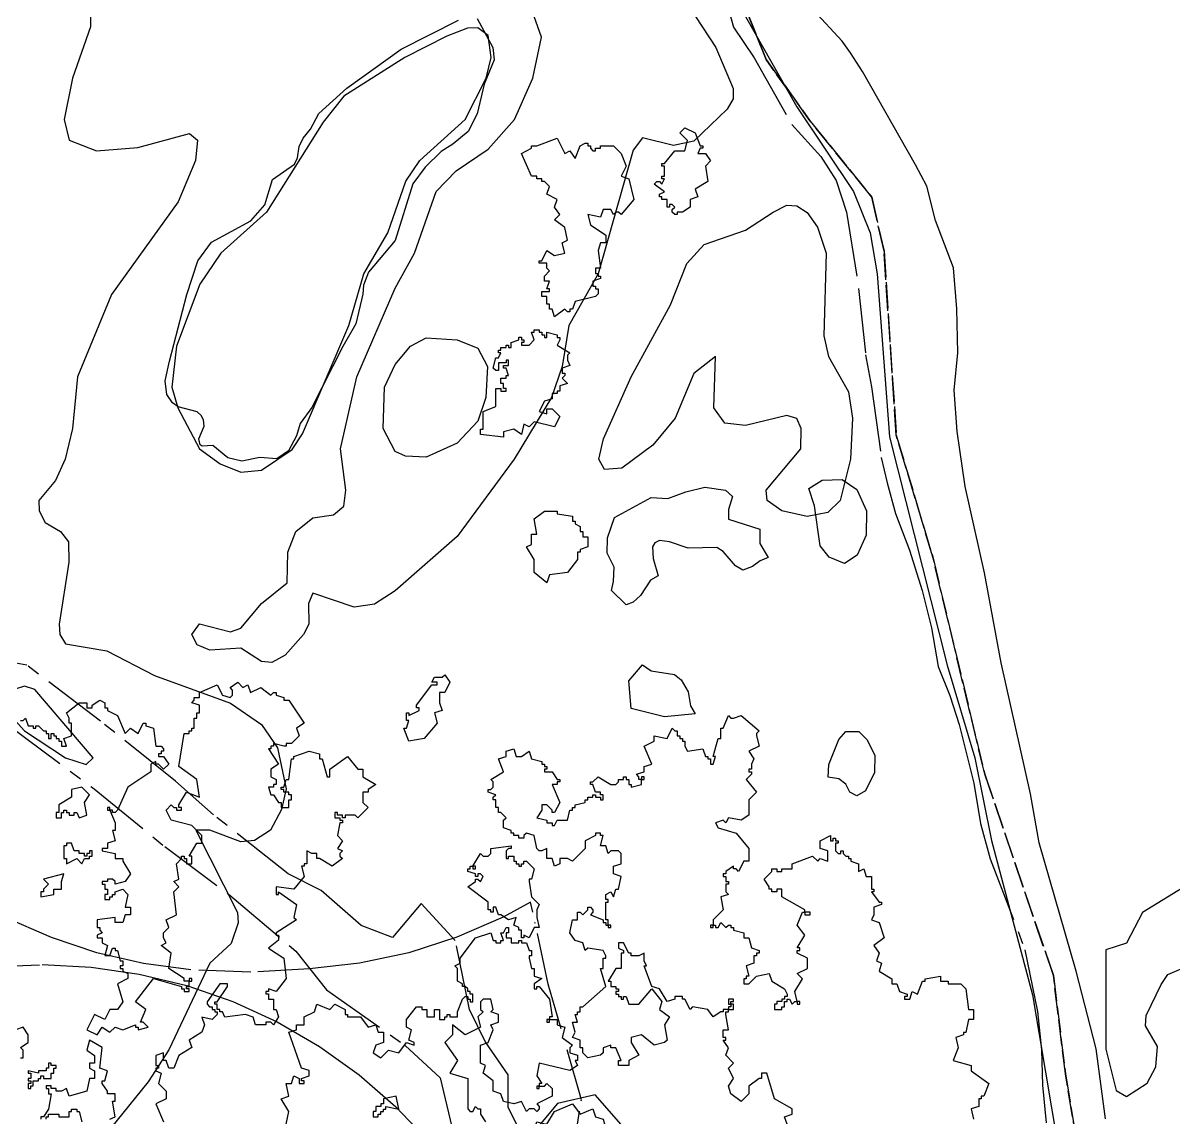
# Model space of a CAD drawing. Header units: metres. Extents: x -400 to 800, y -650 to 500.
# Drawn here: x 436.7 to 549.2, y -317.6 to -210.5 of the extents above; entities that cross this region are included whole.
import ezdxf

# ---------------------------------------------------------------- set-up
doc = ezdxf.new("R2010")
doc.units = ezdxf.units.M
doc.header["$LTSCALE"] = 2
for name, pattern in [('DASHDOT', [3.556, 2.54, -0.508, 0, -0.508]), ('DASHED', [1.524, 1.27, -0.254]), ('PHANTOM', [6.35, 3.175, -0.635, 0.635, -0.635, 0.635, -0.635])]:
    doc.linetypes.add(name, pattern=pattern)
for name, color, linetype in [('SITE-FLOOD-LIMIT', 5, 'DASHED'), ('SITE-PROPERTY', 7, 'PHANTOM'), ('SITE-SETBACK-WATER', 1, 'DASHDOT'), ('SITE-TREE-CANOPY', 94, 'CONTINUOUS'), ('SITE-WATER-EDGE', 5, 'CONTINUOUS'), ('TOPO-CONTOUR-MAJOR', 8, 'CONTINUOUS'), ('TOPO-CONTOUR-MINOR', 9, 'CONTINUOUS')]:
    doc.layers.add(name, color=color, linetype=linetype)

msp = doc.modelspace()

# ---------------------------------------------------------------- linework, layer by layer
at = {"layer": 'SITE-FLOOD-LIMIT'}
for points in [[(540.85, -326.51), (538.69, -313.54), (537.48, -303.69), (530.76, -283.99), (525.71, -262.86), (522.11, -250.84), (520.91, -232.83), (519.71, -227.54), (513.7, -220.1), (509.38, -214.09), (507.46, -209.29)], [(507.46, -209.29), (509.38, -214.09), (513.7, -220.1), (519.71, -227.54), (520.91, -232.83), (522.11, -250.84), (525.71, -262.86), (530.76, -283.99), (537.48, -303.69), (538.69, -313.54), (540.85, -326.51)]]:
    msp.add_lwpolyline(points, dxfattribs=at)
at = {"layer": 'SITE-PROPERTY'}
for points in [[(505.25, -207.61), (506.2, -210.9), (508.21, -213.92), (511.9, -220.43), (514.73, -223.56), (516.23, -225.93), (517.23, -229.02), (518.43, -236.47), (519.11, -242.97), (519.7, -246.11), (520.64, -253.01), (521.23, -255.49), (522.02, -258.49), (523.39, -262.08), (524.65, -266.03), (525.56, -269.67), (526.21, -273.47), (527.36, -276.31), (528.25, -279.14), (529.69, -284.87), (530.34, -288.82), (531.3, -292.27), (534.7, -301.17), (535.93, -307.21), (536.33, -310.96), (536.42, -314.42), (536.77, -318.12)], [(495.65, -318.78), (492.66, -315.36), (488.96, -316.21), (485.85, -319.96), (484.13, -316.62), (484.15, -313.41), (481.88, -310.14), (480.37, -307.01), (478.97, -300.27), (475.63, -296.64), (472.81, -299.98), (469.75, -298.8), (465.85, -295.38), (462.63, -293.74), (455.3, -287.97), (451.6, -284.67), (444.26, -278.81), (437.04, -273.34), (433.93, -272.77)], [(435.17, -279.15), (443.47, -285.31), (450.55, -291.08), (456.91, -295.84), (463.37, -301.3), (466.37, -305.08), (474.05, -310.53), (477.49, -313.69), (479.25, -321.09)]]:
    msp.add_lwpolyline(points, dxfattribs=at)
at = {"layer": 'SITE-SETBACK-WATER'}
for points in [[(490.32, -321.98), (491.31, -315.84), (488.06, -304.55), (486.34, -296.52), (483.65, -297.99), (479.13, -299.95), (474.43, -301.46), (469.61, -302.5), (464.71, -303.05), (458.96, -303.37), (453.09, -303.13), (448.46, -302.51), (443.9, -301.46), (439.47, -299.98), (432.29, -296.85)], [(399.25, -320.85), (402.96, -316.91), (407.08, -313.3), (410.96, -310.55), (415.07, -308.18), (419.4, -306.21), (423.89, -304.65), (428.51, -303.54), (433.21, -302.86), (438.56, -302.63), (443.33, -302.86), (448.05, -303.55), (452.69, -304.68), (457.2, -306.24), (461.54, -308.23), (465.68, -310.63), (469.56, -313.41), (473.16, -316.54), (476.44, -320.01)]]:
    msp.add_lwpolyline(points, dxfattribs=at)
at = {"layer": 'SITE-TREE-CANOPY'}
for points in [[(502.93, -222.51), (503.18, -222.51), (503.18, -222.76), (502.93, -222.76), (502.68, -223.26), (503.43, -223.26), (503.93, -224), (503.43, -224.5), (503.68, -226.01), (502.43, -226.76), (502.68, -227.51), (501.93, -227.76), (501.93, -228.51), (501.18, -229.01), (500.68, -229.01), (500.68, -229.25), (500.43, -229.25), (500.18, -229.01), (500.18, -228.75), (500.43, -228.51), (500.18, -228.25), (499.93, -228.25), (499.93, -228.51), (499.68, -228.51), (499.68, -227.76), (499.18, -227.76), (499.18, -227.51), (498.93, -227.51), (498.93, -227.26), (499.43, -227.01), (498.43, -226.26), (498.68, -226), (498.93, -226), (499.18, -226.26), (499.43, -225.76), (499.18, -225.76), (499.18, -225.5), (499.43, -225.5), (499.43, -224.5), (499.18, -224.5), (499.18, -224.26), (499.43, -224.26), (500.43, -223), (501.43, -223), (501.68, -222.01), (500.93, -221.26), (501.43, -220.75), (502.43, -221.26)], [(489.68, -223.26), (490.18, -223.01), (490.68, -223.76), (491.18, -222.51), (491.68, -222.26), (491.93, -222.26), (491.93, -222.51), (492.18, -222.51), (492.18, -222.76), (492.43, -223.01), (492.68, -223.01), (492.68, -222.76), (493.18, -222.76), (493.18, -222.51), (494.43, -222.51), (495.18, -223.26), (495.68, -224.5), (495.18, -225.5), (495.93, -225.76), (496.43, -227.76), (495.18, -229.25), (494.93, -229.01), (494.68, -229.01), (494.43, -229.25), (494.18, -228.75), (493.43, -228.75), (493.18, -229.51), (491.93, -229.25), (492.18, -230.25), (493.68, -231.26), (493.68, -232.01), (493.18, -232.01), (492.93, -232.76), (493.18, -234.5), (492.68, -234.5), (492.68, -235), (492.93, -235), (492.93, -235.26), (493.18, -235.26), (493.18, -235.5), (492.43, -235.76), (492.43, -236.26), (492.68, -236.26), (492.68, -236.51), (492.93, -236.51), (492.93, -237.01), (492.68, -237.26), (490.68, -237.76), (490.43, -238.51), (490.18, -238.51), (490.18, -238.75), (489.93, -238.75), (489.68, -238.51), (488.68, -239.25), (488.43, -238.51), (488.18, -238.51), (488.18, -238.01), (487.93, -238.01), (487.93, -237.26), (487.43, -237.26), (487.43, -236.76), (488.18, -236.76), (488.18, -236.51), (487.93, -236.51), (488.18, -235.76), (487.68, -235.76), (487.68, -235.26), (488.18, -234.76), (487.93, -234.5), (487.93, -234), (487.18, -234), (487.18, -233.76), (487.43, -233.76), (487.93, -232.76), (488.68, -233.26), (489.68, -233.01), (489.43, -232.01), (489.93, -231.76), (489.68, -230.51), (488.68, -229.75), (489.18, -229.25), (488.68, -228.51), (488.93, -227.76), (487.93, -227.26), (488.18, -226.5), (487.68, -226), (487.43, -226), (487.43, -225.76), (486.93, -225.76), (486.93, -225.5), (486.43, -225.5), (485.43, -223.26), (486.43, -222.76), (486.43, -222.51), (486.93, -222.51), (488.93, -221.76)], [(487.18, -240.75), (487.43, -240.75), (487.43, -241.01), (487.68, -241.01), (487.68, -241.26), (487.93, -241.26), (487.93, -240.75), (488.93, -241.01), (488.93, -241.26), (489.18, -241.26), (489.18, -241.51), (488.93, -242.01), (490.18, -242.76), (489.93, -243), (489.93, -243.5), (490.18, -244), (489.43, -244.26), (489.43, -244.76), (489.68, -244.76), (489.68, -245), (489.43, -245.26), (489.93, -245.76), (489.18, -246), (489.18, -246.51), (488.93, -246.51), (488.93, -246.76), (488.43, -246.76), (488.43, -247.26), (487.68, -247.51), (487.18, -248.51), (487.93, -248.75), (487.93, -248.25), (488.43, -248.25), (489.18, -249.01), (488.68, -250.01), (486.68, -249.51), (486.18, -250.01), (485.68, -249.75), (485.43, -250.75), (484.68, -250.25), (483.68, -250.51), (483.68, -251.01), (481.43, -250.75), (481.43, -250.25), (481.68, -250.25), (481.68, -248.51), (482.93, -248.01), (482.93, -246.26), (483.43, -246.26), (483.43, -246.51), (483.93, -246.51), (483.93, -246.26), (483.68, -246.26), (483.68, -245.76), (483.43, -245.76), (483.43, -245.26), (483.93, -245.26), (483.93, -245), (484.18, -245), (483.93, -244.26), (483.68, -244.26), (483.68, -244), (484.18, -244), (484.18, -243.5), (483.93, -243.5), (483.93, -243.76), (483.18, -243.76), (483.18, -244.5), (482.93, -244.5), (482.68, -244.26), (482.93, -243.26), (483.18, -243.26), (483.43, -242.76), (483.18, -242.76), (483.18, -242.51), (483.43, -242.51), (483.43, -242.26), (483.93, -242.26), (483.93, -242.01), (484.18, -242.01), (484.18, -242.26), (484.43, -242.26), (484.43, -241.76), (485.18, -241.51), (485.18, -241.25), (485.43, -241.25), (485.43, -241.51), (485.68, -241.51), (485.68, -241.76), (485.43, -241.76), (485.43, -242.01), (486.18, -242.01), (486.68, -241.51), (486.43, -240.75), (486.68, -240.75), (486.68, -240.51), (487.18, -240.51)], [(514.86, -255.23), (516.81, -255.17), (518.24, -256.16), (519.21, -258.22), (519.15, -260.61), (518.28, -262.58), (517.06, -263.39), (515.54, -262.78), (514.67, -261.66), (514.1, -257.74), (513.56, -256.05)], [(498.07, -265), (497.08, -266.53), (496.38, -267.17), (495.67, -267.42), (494.24, -266.03), (494.46, -265.13), (494.5, -263.74), (493.81, -262.38), (493.87, -260.86), (494.54, -258.89), (498.12, -256.93), (499.77, -257.03), (501.53, -256.37), (503.38, -255.93), (505.41, -256.21), (506.09, -256.83), (505.71, -258.09), (505.71, -259.04), (508.77, -260.04), (508.77, -261.43), (509.57, -262.79), (508.78, -263.13), (508.03, -263.69), (507.11, -264.03), (506.37, -263.61), (505.19, -262.22), (504.56, -261.81), (501.75, -261.9), (499.93, -261.25), (498.96, -261.12), (498.5, -261.35), (498.26, -261.75), (498.31, -262.89), (498.8, -264.59)], [(490.43, -259.25), (490.68, -259.25), (490.68, -259.51), (491.18, -259.75), (491.18, -260.25), (491.43, -260.25), (491.43, -260.76), (491.93, -260.76), (491.93, -261.76), (491.18, -262.01), (491.18, -262.26), (490.93, -262.26), (490.93, -263), (489.93, -264.26), (488.18, -264.5), (487.93, -265.26), (486.68, -264.26), (486.68, -263), (485.93, -261.76), (486.43, -261.51), (486.43, -260.51), (486.93, -260.51), (486.68, -259.01), (487.68, -258.25), (488.93, -258.25), (488.93, -258.51), (490.43, -258.75)], [(499.44, -278.39), (496.16, -277.57), (495.96, -274.85), (497.28, -273.3), (498.12, -273.88), (500.4, -274.25), (501.08, -274.77), (501.76, -275.93), (501.97, -277.31), (502.42, -278.08)], [(477.93, -276.01), (477.43, -276.01), (477.43, -277.01), (477.68, -277.75), (476.93, -278.01), (477.18, -279.01), (475.93, -280.51), (474.43, -280.75), (473.93, -279.51), (474.18, -279.51), (474.43, -278.75), (474.18, -278.75), (474.18, -278.01), (474.43, -278.01), (474.43, -278.25), (475.43, -277.75), (475.43, -277.51), (475.18, -277.51), (475.18, -277.26), (476.68, -275.26), (477.18, -275.26), (477.18, -275), (476.68, -275), (476.93, -274.5), (477.68, -274.5), (477.93, -274.26), (478.43, -275)], [(515.52, -283.05), (516.5, -280.61), (517.19, -279.81), (518.44, -279.83), (519.22, -280.6), (520.01, -282.14), (519.97, -283.83), (519.09, -285.63), (518.26, -286.12), (517.55, -285.75), (517.18, -284.97), (516.49, -284.46), (515.46, -284.28)], [(497.43, -284.5), (497.43, -284.26), (497.18, -284.26), (497.18, -284.5)], [(440.18, -288.26), (440.43, -288.26), (440.43, -287.76), (440.68, -287.76), (440.68, -287.51), (440.93, -287.51), (440.93, -287.76), (441.18, -287.76), (441.18, -288.01), (441.68, -288.01), (441.68, -287.76), (441.93, -287.76), (442.18, -288.26), (442.93, -288.01), (442.68, -286.76), (443.18, -286), (442.43, -285.26), (441.43, -285.5), (441.43, -286.26), (440.18, -287), (440.18, -287.76), (439.93, -287.76), (439.93, -288.26)], [(445.18, -287.26), (444.93, -287.26), (444.93, -287.51), (445.18, -287.51)], [(441.93, -292.26), (442.43, -292.76), (442.68, -292.26), (443.18, -292.26), (443.18, -292.01), (443.43, -292.01), (443.43, -291.51), (443.18, -291.51), (443.18, -291.75), (442.93, -291.75), (442.93, -292.01), (442.68, -292.01), (442.68, -291.75), (442.18, -291.75), (442.18, -291.51), (441.68, -291.51), (441.43, -290.75), (440.93, -290.75), (440.93, -291.01), (440.68, -291.01), (440.68, -292.26), (440.93, -292.26), (440.93, -292.76)], [(481.43, -291.76), (481.68, -292.01), (482.18, -292.01), (482.43, -291.76), (482.43, -291.26), (484.43, -291.01), (484.43, -291.26), (484.18, -291.26), (483.93, -291.51), (483.93, -292.26), (484.18, -292.26), (484.18, -292.01), (484.68, -292), (484.68, -292.5), (484.93, -292.5), (484.93, -292.76), (485.18, -292.76), (485.18, -293), (485.43, -293), (485.43, -292.76), (485.68, -292.76), (485.68, -292.5), (485.93, -292.5), (486.68, -293.26), (486.43, -294.26), (486.18, -294.26), (486.18, -294.5), (486.43, -296.01), (487.18, -296.76), (486.93, -297.25), (486.93, -298.01), (487.18, -299.01), (486.68, -299.01), (486.18, -300.01), (485.68, -299.75), (485.68, -300.01), (485.43, -300.01), (485.43, -299.25), (485.18, -299.25), (485.18, -299.01), (484.68, -298.75), (484.93, -298.01), (484.18, -298.25), (483.43, -297.75), (483.18, -297.75), (482.93, -297.01), (482.68, -297.01), (482.68, -297.51), (482.43, -297.51), (482.43, -297.25), (482.18, -297.25), (482.18, -296.51), (480.18, -295), (480.93, -294.5), (480.93, -294.26), (481.18, -294.26), (481.43, -294.5), (481.68, -294), (481.43, -293.76), (481.18, -293.76), (481.18, -294), (480.93, -294), (480.93, -293.76), (480.18, -293.5), (480.18, -293.26), (480.43, -293.26), (480.43, -293), (480.68, -293)], [(480.68, -293.26), (480.93, -293.26), (480.93, -293), (480.68, -293)], [(439.68, -295.76), (439.68, -295.26), (440.43, -295.26), (440.43, -294.5), (440.68, -293.76), (438.68, -294.26), (439.18, -294.76), (438.68, -295.26), (438.68, -295.5), (438.43, -295.5), (438.43, -296)], [(513.18, -297.75), (513.68, -297.75), (513.68, -297.51), (513.18, -297.51)], [(493.93, -299.01), (494.18, -299.01), (494.18, -298.75), (493.93, -298.75)], [(503.93, -298.75), (503.93, -299.01), (504.18, -299.01), (504.18, -298.75)], [(453.18, -304.26), (453.18, -304), (452.93, -304), (452.93, -304.26)], [(505.93, -306.25), (506.18, -306.25), (506.18, -306.01), (505.68, -306.01), (505.68, -306.51), (505.93, -306.51)], [(505.93, -307.01), (506.18, -307.01), (506.18, -306.51), (505.93, -306.51), (505.93, -306.75), (505.68, -306.75), (505.68, -307.01)], [(512.43, -306.51), (512.68, -306.51), (512.68, -306.25), (512.43, -306.25)], [(487.93, -308.01), (487.93, -308.25), (488.18, -308.25), (488.18, -308.01)], [(437.18, -314.76), (437.43, -314.76), (437.43, -314.5), (437.68, -314.5), (437.68, -314), (438.18, -314), (438.18, -313.76), (438.43, -313.76), (438.43, -313.51), (438.68, -313.51), (438.68, -313.76), (439.43, -313.76), (439.43, -313.26), (439.68, -313.26), (439.68, -312.76), (439.93, -312.76), (439.93, -312.51), (439.43, -312.51), (439.43, -312.26), (439.18, -312.26), (439.18, -312.76), (438.93, -312.76), (438.93, -313.01), (438.18, -313.01), (438.18, -313.26), (437.18, -313.01), (437.18, -313.26), (437.43, -313.26), (437.43, -313.76), (437.18, -313.76), (437.18, -314), (437.43, -314), (437.43, -314.26), (437.18, -314.26)], [(486.93, -314.51), (486.93, -314.76), (487.18, -314.76), (487.18, -314.51)], [(470.93, -317.51), (471.43, -317.51), (471.43, -317.25), (471.68, -317.25), (471.68, -317.01), (471.93, -317.01), (471.93, -316.76), (472.18, -316.76), (472.18, -316.51), (473.43, -316.76), (473.18, -315.51), (471.93, -315.76), (471.93, -316.26), (471.68, -316.26), (471.68, -316.51), (471.18, -316.51), (471.18, -317.01), (470.93, -317.01)], [(491.18, -317.25), (492.43, -316.75), (492.68, -317.51), (493.43, -317.75), (493.93, -319.51), (493.68, -319.76), (493.43, -319.76), (493.18, -319.51), (492.43, -320.51), (492.68, -321.26), (491.93, -322), (490.68, -322.76), (489.68, -322.76), (489.68, -323.26), (488.93, -323.5), (486.68, -321.01), (486.18, -318.75), (486.68, -318.75), (486.93, -318.01), (487.93, -318.25), (488.68, -317.01), (490.43, -316.25)]]:
    msp.add_lwpolyline(points, close=True, dxfattribs=at)
for points in [[(436.43, -278.76), (436.68, -278.76), (436.93, -278.51), (437.18, -279.26), (437.68, -279.26), (437.68, -279.51), (437.93, -279.51), (437.93, -279.26), (438.18, -279.26), (438.68, -279.75), (438.93, -279.75), (438.93, -280.01), (439.18, -280.01), (439.18, -280.51), (439.43, -280.51), (439.43, -280.01), (439.68, -280.01), (439.68, -280.25), (439.93, -280.25), (439.93, -280.51), (440.18, -280.51), (440.18, -280.75), (440.43, -280.75), (440.43, -281.25), (440.93, -281.25), (440.68, -280.51), (441.43, -280.25), (441.43, -279.01), (441.18, -279.01), (441.18, -278.51), (440.93, -278.01), (442.18, -277), (442.93, -277), (442.93, -277.51), (443.43, -277.51), (443.43, -277.26), (444.18, -276.76), (444.68, -277), (444.68, -277.51), (444.93, -277.51), (444.93, -277.76), (445.93, -278.26), (446.68, -280.01), (447.18, -279.51), (447.93, -280.01), (448.43, -279.01), (448.68, -279.01), (448.68, -279.25), (449.43, -279.51), (449.68, -281.25), (450.18, -281.25), (450.43, -281.51), (450.43, -281.75), (450.18, -281.75), (450.18, -282.01), (449.93, -282.01), (449.93, -282.26), (450.43, -282.26), (450.93, -283.01), (450.43, -283.51), (449.93, -283.01), (449.68, -283.01), (449.68, -282.76), (449.18, -283.01), (449.18, -283.76), (446.93, -285.26), (445.93, -287.51), (445.68, -287.76), (445.43, -287.76), (445.43, -287.51), (445.18, -287.51), (445.68, -288.76), (445.68, -289.51), (445.43, -289.51), (445.68, -290.51), (444.93, -290.75), (444.93, -291.25), (444.43, -291.25), (444.43, -291.51), (445.68, -291.75), (445.68, -292.26), (446.43, -292.26), (446.43, -292.51), (447.18, -293.76), (446.68, -294.5), (445.68, -294.76), (445.68, -294.5), (445.43, -294.26), (444.93, -294.26), (444.93, -294.5), (444.43, -294.5), (444.43, -294.76), (444.68, -294.76), (444.68, -295.26), (444.93, -295.26), (444.93, -295.76), (444.68, -295.76), (444.68, -296.26), (445.18, -296.26), (445.18, -296), (445.43, -296), (445.43, -295.76), (445.68, -295.76), (445.68, -295.5), (446.43, -295.26), (446.93, -295.76), (446.68, -297.01), (447.18, -297.01), (447.18, -297.76), (446.68, -297.76), (446.43, -298.51), (445.68, -298.51), (445.68, -298.01), (443.93, -298.26), (443.93, -299.01), (444.18, -299.01), (444.18, -299.25), (444.43, -299.51), (443.93, -299.75), (443.93, -300.01), (444.43, -300.01), (444.43, -300.51), (444.93, -300.75), (444.68, -301.75), (445.18, -301.75), (445.43, -301.01), (445.68, -301.01), (445.68, -301.25), (445.93, -301.25), (446.18, -302.26), (446.43, -302.26), (446.43, -302.76), (446.18, -302.76), (446.18, -303.01), (446.43, -303.01), (446.43, -303.26), (446.93, -303.51), (446.93, -304), (445.93, -304.5), (446.43, -306.26), (445.93, -307.01), (445.18, -307.01), (444.68, -308.01), (443.68, -307.51), (442.93, -309.01), (443.93, -309.51), (444.43, -308.75), (445.18, -309.25), (445.68, -308.75), (446.43, -309.01), (447.68, -308.51), (447.68, -308.75), (447.93, -308.75), (447.93, -309.01), (448.93, -308.75), (448.43, -308.26), (448.18, -308.26), (448.68, -307.01), (447.68, -306.26), (449.43, -304), (452.18, -304.76), (452.18, -305), (452.43, -305), (452.43, -305.26), (452.93, -305.26), (452.93, -305), (452.68, -305), (452.68, -304.76), (452.93, -304.76), (452.93, -304.26), (452.43, -304.26), (452.43, -304), (450.93, -303.01), (451.18, -301.51), (450.18, -300.75), (450.68, -300.51), (450.43, -300.01), (450.43, -299.51), (450.93, -299.01), (450.68, -298.26), (451.68, -297.76), (451.43, -295.5), (451.93, -295), (451.43, -294.5), (451.93, -294.26), (451.68, -292.76), (452.18, -292.26), (452.18, -292.01), (452.43, -292.01), (452.43, -292.26), (452.68, -292.26), (452.68, -292.76), (453.18, -292.76), (453.18, -292.01), (452.93, -292.01), (453.68, -290.75), (454.18, -290.75), (454.18, -290.01), (453.18, -289.01), (451.18, -288.51), (450.68, -287.51), (451.18, -287.01), (451.43, -287.26), (451.68, -287.26), (451.68, -287.51), (452.18, -287.51), (452.18, -287.26), (451.93, -287.26), (451.93, -287.01), (452.68, -285.76), (453.93, -286.26), (453.68, -284.5), (451.93, -283.26), (452.43, -280.01), (452.93, -280.01), (452.93, -279.75), (453.18, -279.75), (453.18, -279.51), (453.43, -279.51), (453.43, -278.51), (453.68, -278.51), (453.68, -278.01), (453.93, -278.01), (453.93, -277.26), (453.18, -277), (453.43, -276.76), (453.43, -276.5), (453.93, -276.5), (453.93, -276), (455.68, -275.26), (456.18, -276.26), (456.93, -276.5), (457.18, -276.26), (457.18, -275.76), (456.93, -275.5), (457.68, -275), (458.18, -275.5), (458.68, -275.26), (458.93, -276), (459.93, -275.5), (460.93, -276.26), (461.18, -276), (461.43, -276), (461.43, -276.26), (462.18, -276.5), (462.18, -276.76), (462.68, -276.76), (464.18, -279.01), (463.43, -279.51), (463.68, -280.25), (462.93, -281.01), (462.43, -281.01), (462.43, -281.25), (462.18, -281.25), (461.18, -281.01), (461.18, -281.25), (460.93, -281.25), (460.93, -281.51), (460.68, -281.51), (461.68, -283.01), (460.93, -283.5), (460.93, -284.26), (461.43, -284.5), (461.43, -285), (461.18, -285), (461.18, -285.26), (460.68, -285.26), (460.93, -286), (461.18, -286), (461.68, -286.76), (461.93, -286.76), (461.93, -287.26), (462.68, -287.26), (462.68, -286.51), (462.93, -286.51), (462.93, -286), (462.68, -286), (462.68, -285.76), (462.18, -285.76), (462.18, -285.5), (461.93, -285.5), (461.93, -285.26), (462.18, -285.26), (462.43, -284.5), (462.68, -284.5), (462.93, -282.51), (463.18, -282.51), (463.18, -282.26), (464.68, -281.76), (465.68, -282.01), (465.68, -282.51), (465.93, -282.51), (466.43, -284.26), (466.68, -284.26), (466.68, -283.5), (468.43, -282.26), (469.43, -283.5), (469.93, -283.5), (469.93, -284.26), (471.18, -285), (470.43, -285.5), (470.43, -285.76), (469.93, -285.76), (469.93, -286.76), (470.43, -287.26), (469.43, -288.25), (469.18, -288.01), (468.18, -288.01), (468.18, -288.25), (467.93, -288.25), (467.93, -288.01), (467.43, -288.01), (467.43, -287.76), (467.18, -287.76), (467.18, -288.25), (467.68, -288.25), (467.68, -288.51), (467.93, -288.51), (467.93, -288.75), (467.68, -288.75), (467.43, -290.01), (467.93, -290.51), (467.43, -291.26), (467.93, -291.51), (467.68, -291.76), (467.68, -292.01), (467.93, -292.26), (466.93, -293), (465.68, -292.26), (465.43, -292.26), (465.43, -291.76), (464.93, -291.76), (464.43, -291.51), (464.43, -292.76), (464.18, -292.76), (464.18, -293), (463.93, -293), (464.18, -294), (463.18, -295.26), (461.43, -295), (461.43, -295.76), (461.68, -295.76), (461.68, -295.5), (463.43, -296.76), (463.18, -298.01), (463.43, -298.25), (461.43, -299.51), (461.43, -299.75), (461.68, -299.75), (461.68, -300.25), (460.68, -301.01), (462.18, -302.01), (462.43, -304), (461.43, -305.26), (460.68, -305), (460.68, -305.26), (460.43, -305.26), (460.43, -305.5), (460.68, -305.5), (460.68, -306.01), (461.18, -306.01), (461.18, -307.01), (461.43, -307.01), (461.68, -307.75), (461.18, -308.51), (460.93, -308.25), (460.43, -308.25), (460.43, -308.51), (459.43, -308.51), (459.18, -307.76), (458.43, -307.51), (456.43, -307.76), (456.18, -307.26), (455.93, -307.26), (455.93, -307.01), (455.68, -307.01), (455.68, -306.51), (455.43, -306.51), (455.43, -306.26), (455.68, -306.26), (456.68, -304.76), (456.68, -304.5), (455.93, -304.5), (454.68, -306.26), (454.68, -306.51), (454.93, -306.76), (455.18, -306.76), (455.18, -307.01), (455.43, -307.01), (455.43, -307.26), (455.68, -307.26), (455.68, -307.51), (455.18, -308.01), (454.18, -307.76), (454.43, -308.51), (454.18, -309.25), (452.93, -310.01), (453.18, -310.75), (451.93, -311.51), (451.43, -312.76), (450.93, -312.76), (450.68, -312.01), (450.43, -312.01), (450.43, -311.25), (449.68, -311.51), (449.68, -312.51), (449.93, -312.51), (449.93, -312.76), (449.68, -312.76), (449.68, -313.01), (450.18, -313.26), (449.93, -314.26), (450.68, -315), (450.68, -315.76), (449.68, -316.26), (450.43, -318.01)], [(511.43, -318.25), (511.18, -317.51), (511.93, -317.25), (511.93, -316.75), (510.18, -315.75), (509.43, -313.26), (508.93, -313.26), (508.93, -313.76), (508.68, -313.76), (507.68, -314.51), (507.68, -315.26), (506.93, -316.01), (505.93, -315.26), (505.68, -314.51), (506.18, -313.76), (505.68, -312.76), (506.18, -312.26), (505.43, -311.5), (505.68, -310.76), (505.18, -310.01), (505.43, -310.01), (505.43, -309.76), (505.18, -309.76), (505.18, -309.01), (505.68, -309.01), (505.43, -307.51), (505.43, -307.25), (505.68, -307.25), (505.68, -307.01), (505.18, -307.01), (505.18, -307.25), (504.93, -307.25), (504.18, -307.75), (503.68, -307.01), (502.18, -306.75), (501.93, -307.01), (501.43, -306.01), (501.18, -306.01), (501.18, -305.76), (500.43, -305.76), (500.43, -306.01), (499.68, -306.25), (498.93, -305.01), (498.18, -304.76), (497.43, -302.76), (497.68, -302.76), (497.43, -302.26), (497.43, -301.5), (496.93, -301.76), (496.18, -301.76), (496.18, -301.5), (495.93, -301.5), (495.43, -300.51), (494.93, -300.51), (494.93, -301.01), (495.43, -301.26), (495.43, -301.5), (495.18, -301.5), (495.18, -303), (494.68, -303), (493.93, -304.26), (494.18, -304.26), (494.18, -304.76), (494.68, -304.76), (494.68, -305.01), (494.93, -305.01), (494.93, -305.26), (494.68, -305.26), (494.68, -305.51), (494.93, -305.51), (494.93, -305.76), (495.18, -305.76), (495.18, -306.01), (495.43, -306.01), (495.43, -305.76), (495.68, -305.76), (495.93, -306.51), (496.93, -306.51), (498.18, -305.01), (499.18, -306.25), (498.93, -307.01), (499.93, -307.75), (499.43, -308.51), (499.68, -310.01), (499.43, -310.26), (498.43, -310.51), (497.18, -309.51), (496.18, -309.76), (496.18, -310.26), (496.93, -311.5), (495.93, -312), (495.93, -312.5), (494.93, -312.5), (494.93, -312), (495.18, -312), (494.68, -310.76), (494.18, -310.76), (494.18, -310.51), (493.43, -310.76), (493.43, -311.26), (493.18, -311.5), (491.93, -311.76), (491.43, -311.26), (491.43, -310.76), (491.18, -310.76), (491.18, -310.01), (490.43, -309.76), (490.68, -309.25), (490.43, -308.25), (490.93, -308.25), (490.68, -307.51), (490.93, -307.51), (490.93, -307.25), (491.18, -307.25), (491.18, -306.75), (491.43, -306.75), (493.68, -304.76), (493.18, -303), (493.43, -303), (493.43, -302), (493.68, -302), (493.68, -301.76), (493.43, -301.26), (491.93, -301.01), (491.68, -301.26), (491.43, -300.51), (490.68, -300.26), (490.18, -299.51), (490.43, -298.25), (490.93, -298.25), (490.93, -297.51), (491.18, -297.51), (491.43, -297.75), (491.93, -297.25), (491.93, -297.01), (492.18, -297.01), (492.43, -297.25), (492.43, -297.51), (492.18, -297.75), (493.43, -298.25), (493.43, -298.51), (493.68, -298.51), (493.68, -298.75), (493.93, -298.75), (493.93, -298.25), (493.68, -298.25), (493.68, -296.51), (493.93, -296.51), (493.93, -296.26), (493.68, -296.26), (493.68, -295.76), (494.18, -295.51), (494.43, -296.01), (494.68, -295.26), (494.93, -295.26), (495.18, -294), (494.43, -293.76), (494.43, -293), (495.18, -292.76), (495.18, -291.76), (494.93, -291.51), (494.18, -291.51), (493.93, -291.76), (493.68, -291.01), (493.18, -291.01), (493.43, -290.01), (493.18, -290.01), (493.18, -289.75), (492.68, -289.75), (492.68, -290.01), (491.68, -290.51), (491.68, -291.26), (490.43, -292.5), (489.93, -292.26), (489.18, -292.26), (489.18, -292.76), (488.68, -293), (488.43, -292.26), (487.93, -292.26), (487.93, -291.26), (487.43, -291.51), (487.18, -291.51), (486.93, -291.26), (486.68, -290.01), (485.93, -289.75), (485.68, -290.01), (485.68, -290.26), (485.18, -290.26), (485.18, -290.01), (484.68, -290.01), (484.68, -289.75), (484.43, -289.75), (484.43, -289.51), (483.68, -289.25), (483.68, -288.51), (483.93, -288.25), (483.43, -287.75), (483.18, -287.75), (483.18, -287.25), (482.93, -287.25), (482.93, -286.51), (482.68, -286.51), (482.68, -286.26), (482.93, -286.01), (482.18, -285.76), (482.18, -285.51), (482.43, -285.51), (482.68, -285.26), (482.68, -284.76), (482.43, -284.5), (483.68, -283.76), (483.18, -282.5), (483.93, -282.26), (483.93, -281.76), (484.68, -281.51), (484.93, -282.26), (485.43, -282.26), (486.18, -281.76), (486.43, -282.5), (487.43, -282.76), (487.43, -283), (487.68, -283), (487.68, -283.26), (487.93, -283.26), (487.93, -283.5), (487.68, -283.5), (487.68, -283.76), (488.43, -283.76), (488.93, -284.5), (489.18, -284.5), (489.18, -284.76), (488.93, -284.76), (488.93, -285), (488.43, -285), (489.18, -286.76), (488.68, -287.75), (488.43, -287.75), (488.43, -287.51), (487.93, -287.01), (487.43, -287.01), (487.43, -287.51), (486.93, -288.25), (487.93, -288.51), (487.93, -288.75), (488.43, -288.75), (488.43, -289.01), (488.68, -289.01), (488.93, -288.51), (489.93, -288.51), (490.18, -287.51), (490.43, -287.51), (490.43, -287.25), (490.68, -287.25), (490.68, -287.01), (491.68, -286.76), (491.68, -286.51), (491.93, -286.51), (491.93, -286.26), (492.43, -286.26), (492.43, -286.01), (492.68, -286.01), (492.68, -286.26), (493.18, -286.26), (493.18, -286.51), (493.43, -286.51), (493.43, -286.01), (493.18, -286.01), (493.18, -285.76), (492.68, -285.76), (492.43, -285.01), (492.18, -285.01), (492.18, -284.76), (492.43, -284.76), (492.93, -284.26), (494.18, -285.01), (494.68, -285.01), (494.93, -284.76), (494.93, -284.5), (495.43, -284.5), (495.43, -284.26), (495.68, -284.26), (495.68, -284.5), (495.93, -284.5), (495.93, -285.01), (496.18, -285.01), (496.18, -285.26), (497.18, -285.01), (497.18, -284.5), (496.93, -284.5), (496.93, -284.26), (496.68, -284), (497.43, -283.76), (497.43, -283.26), (498.18, -283), (497.43, -281.26), (498.43, -280.76), (498.43, -280.26), (499.68, -280.51), (500.18, -279.51), (500.43, -279.76), (500.68, -279.76), (500.68, -280.26), (500.93, -280.26), (500.93, -280.51), (501.18, -280.51), (501.18, -280.76), (501.43, -280.76), (501.43, -281.26), (501.68, -281.76), (503.18, -281.5), (503.43, -282.26), (503.68, -282.26), (503.68, -282.5), (503.93, -282.5), (503.93, -283), (504.18, -283), (504.43, -282.26), (504.18, -282.26), (504.68, -280.51), (504.93, -280.51), (504.93, -279.51), (505.18, -279.51), (505.68, -278.25), (505.93, -278.51), (506.18, -278.51), (506.93, -278.25), (508.68, -279.76), (508.43, -280.01), (508.43, -280.26), (508.68, -281.26), (507.68, -281.76), (508.18, -282.5), (507.93, -283), (507.93, -283.5), (507.68, -283.5), (507.68, -283.76), (507.93, -283.76), (507.93, -284), (507.43, -284.51), (508.43, -285.76), (507.68, -286.51), (507.68, -288.01), (506.93, -288.51), (505.68, -288.25), (505.43, -288.75), (505.18, -288.51), (504.43, -288.75), (504.68, -289.25), (506.43, -289.76), (507.68, -291.26), (507.68, -292.5), (507.18, -292.5), (506.68, -293.5), (506.43, -293.26), (506.18, -293.26), (506.18, -293), (505.43, -293.5), (505.43, -293.76), (505.18, -293.76), (505.18, -294), (505.43, -294), (505.43, -294.51), (505.68, -294.51), (505.68, -294.76), (505.43, -294.76), (505.43, -295.51), (505.68, -295.76), (504.93, -296.01), (505.18, -297.25), (504.18, -298.25), (504.18, -298.75), (504.43, -298.75), (504.43, -299.01), (504.68, -299.01), (504.93, -298.51), (505.43, -299.01), (505.68, -298.75), (505.93, -298.75), (505.93, -299.01), (506.18, -299.01), (506.18, -299.26), (507.18, -299.51), (507.18, -300.01), (507.68, -300.01), (507.93, -301), (508.68, -301.26), (508.68, -301.5), (508.43, -301.5), (508.43, -301.76), (508.18, -301.76), (508.18, -302.5), (507.43, -302.76), (507.68, -303.76), (507.43, -303.76), (507.43, -304.01), (507.18, -304.01), (507.18, -304.51), (507.68, -304.51), (508.43, -303.76), (509.68, -303.5), (509.93, -304.26), (511.18, -305.01), (511.43, -305.51), (511.43, -305.75), (511.18, -305.75), (511.18, -306.01), (510.93, -306.01), (510.93, -306.25), (510.43, -306.25), (510.43, -306.51), (510.18, -306.51), (510.18, -307.01), (510.93, -307.01), (510.93, -306.75), (511.18, -306.75), (511.18, -306.25), (511.43, -306.25), (511.43, -306.01), (511.68, -306.01), (511.93, -306.51), (512.18, -306.25), (512.43, -306.25), (512.18, -305.26), (512.93, -304.01), (512.43, -303.5), (513.43, -303), (513.43, -302), (512.43, -301.5), (512.43, -301.26), (512.68, -301.26), (512.68, -301), (512.43, -301), (513.18, -299.76), (512.43, -298.75), (512.93, -297.51), (513.18, -297.51), (513.18, -297.25), (510.93, -296.01), (510.93, -295.26), (510.43, -295.26), (510.43, -295.51), (509.93, -295.51), (509.93, -295.26), (509.68, -295.26), (509.68, -295.01), (509.18, -294.26), (509.93, -293.5), (509.93, -293.26), (510.43, -293.26), (510.43, -293.5), (510.93, -293.5), (510.93, -293.26), (511.93, -293.26), (511.93, -292.76), (513.93, -292), (514.43, -292.5), (514.68, -292.26), (515.43, -292.5), (515.43, -291.5), (514.68, -291.26), (514.68, -290.51), (515.68, -290.01), (515.68, -290.51), (515.93, -290.51), (515.93, -290.26), (516.18, -290.26), (516.18, -290.51), (516.43, -290.51), (516.43, -290.76), (516.18, -290.76), (516.18, -291.5), (516.43, -291.76), (516.68, -291.76), (516.68, -291.5), (516.93, -291.5), (516.93, -291.76), (517.18, -292), (517.43, -292), (517.43, -292.26), (517.68, -292.26), (517.68, -292.5), (518.43, -292.76), (518.43, -293.5), (518.93, -293.26), (519.18, -294.01), (519.68, -294.01), (519.68, -295.26), (519.93, -295.26), (519.93, -295.51), (519.68, -295.51), (520.43, -296.51), (520.68, -296.51), (520.68, -296.75), (519.93, -297.01), (519.93, -297.75), (519.68, -298.25), (520.43, -298.51), (520.93, -300.01), (519.93, -300.76), (520.43, -301.5), (520.18, -302.26), (520.68, -302.5), (520.43, -303.26), (521.68, -304.01), (521.68, -304.51), (522.18, -304.51), (522.43, -305.25), (523.18, -305.51), (523.18, -305.75), (522.93, -305.75), (522.93, -306.01), (523.43, -306.01), (523.68, -305.25), (524.18, -305.51), (524.68, -304.26), (524.93, -304.26), (524.93, -304.01), (526.43, -303.76), (526.43, -304.26), (527.18, -304.26), (527.18, -304.51), (528.43, -304.51), (528.93, -305.01), (529.18, -307.01), (529.68, -307.01), (529.68, -308.01), (529.18, -308.01), (528.93, -309.26), (528.68, -309.26), (528.68, -309.51), (527.93, -309.76), (528.18, -310.76), (527.68, -312), (529.43, -312.5), (529.43, -313.01), (531.18, -314.26), (530.68, -315.51), (530.43, -315.51), (530.43, -315.75), (530.18, -315.75), (530.18, -316.51), (529.43, -316.75), (529.68, -317.76)], [(462.43, -318.25), (462.68, -317.01), (461.93, -315.76), (462.68, -315.5), (462.43, -314.26), (462.93, -314.26), (463.18, -313.5), (463.68, -313.76), (463.68, -314.26), (464.18, -314.26), (464.18, -314), (463.93, -314), (463.93, -313.76), (464.68, -313.5), (464.68, -313), (463.93, -312.76), (462.68, -309.25), (463.43, -309.01), (463.43, -308.51), (464.18, -308.51), (464.18, -307.75), (465.18, -307.26), (465.43, -306.51), (466.68, -307.01), (467.18, -306.51), (468.18, -307.01), (468.18, -307.51), (468.43, -307.51), (468.43, -307.75), (469.68, -307.75), (470.43, -308.75), (471.18, -308.51), (471.43, -309.25), (471.93, -309.25), (471.93, -310.25), (471.18, -310.51), (470.93, -311.26), (471.68, -311.76), (472.43, -311.01), (473.43, -311.26), (474.18, -310.26), (474.93, -310.51), (474.93, -310.26), (474.43, -310.01), (474.68, -309.01), (474.18, -308.75), (474.18, -308.01), (475.18, -306.76), (475.68, -306.76), (475.68, -307.01), (476.18, -307.01), (476.18, -307.75), (476.93, -307.75), (476.93, -307.01), (477.43, -307.01), (477.43, -308.01), (477.93, -308.01), (477.93, -307.75), (478.18, -307.75), (478.18, -307.51), (478.43, -307.51), (478.43, -307.75), (479.18, -307.75), (479.18, -307.25), (479.68, -306.01), (479.93, -305.76), (480.18, -305.76), (480.18, -306.01), (480.43, -306.01), (480.43, -306.26), (480.68, -306.26), (480.68, -305.51), (480.43, -305.51), (480.43, -305.26), (480.18, -305.26), (480.18, -305), (479.93, -304.76), (479.68, -304.76), (479.68, -304.5), (479.18, -304.26), (479.18, -303), (478.93, -302.76), (479.43, -302.5), (479.43, -302), (480.93, -300.01), (482.43, -299.51), (482.68, -300.26), (482.93, -300.26), (482.93, -300.51), (483.43, -300.51), (483.43, -300.26), (483.68, -300.26), (483.43, -299.51), (483.68, -299.51), (483.93, -299.01), (484.18, -299.01), (484.18, -299.51), (483.93, -299.51), (483.93, -300.01), (484.43, -300.01), (484.43, -300.51), (485.18, -300.51), (485.18, -300.26), (485.43, -300.26), (485.43, -300.51), (485.93, -300.51), (486.18, -301.26), (486.43, -301.26), (486.43, -301.76), (486.18, -301.76), (486.18, -302), (486.43, -303), (486.68, -303), (486.68, -303.76), (487.43, -304), (486.68, -304.5), (486.68, -305.01), (486.93, -305.01), (486.93, -304.76), (487.18, -304.76), (488.18, -306.01), (488.43, -307.75), (488.18, -307.75), (488.18, -308.01), (488.93, -308.01), (488.93, -308.51), (489.68, -308.75), (489.43, -309.76), (490.43, -310.51), (490.18, -310.76), (490.18, -311.26), (490.93, -311.5), (490.93, -312), (490.68, -312), (490.93, -312.5), (490.18, -313), (487.18, -312.26), (486.93, -313.5), (487.43, -314.26), (487.18, -314.26), (487.18, -314.51), (487.68, -314.51), (487.93, -314.26), (488.43, -314.76), (488.43, -315.51), (486.93, -316.26), (487.18, -316.51), (487.18, -316.75), (486.93, -317.01), (486.68, -316.75), (486.18, -316.75), (485.93, -317.01), (485.43, -316.01), (484.68, -316.26), (483.68, -316.01), (483.43, -315.26), (482.68, -315.01), (482.68, -314), (481.68, -313.26), (481.93, -312.5), (481.43, -312.26), (481.43, -310.51), (482.18, -310.26), (482.68, -309.01), (482.43, -308.51), (483.18, -308.25), (483.18, -307.51), (482.43, -307.25), (482.68, -307.01), (482.43, -306.01), (481.68, -306.01), (481.43, -306.26), (481.43, -307.01), (481.68, -307.25), (481.18, -307.75), (481.43, -308.75), (479.93, -309.51), (478.68, -308.51), (478.68, -309.51), (477.93, -310.26), (479.18, -312), (478.43, -313.26), (480.18, -313.76), (480.18, -316.75), (480.43, -317.01), (480.68, -317.01), (480.93, -316.51), (481.18, -316.75), (481.43, -316.75), (481.43, -317.25), (481.93, -318.01)], [(436.43, -311.75), (436.68, -311.75), (436.68, -311.01), (436.43, -310.75), (437.18, -310.25), (437.18, -309.51), (436.68, -308.76), (435.93, -309.01)], [(445.18, -317.76), (445.68, -317.51), (445.43, -316), (445.68, -316), (445.68, -315.26), (444.93, -315.26), (444.93, -315), (444.43, -314.26), (444.43, -314), (444.68, -314), (444.93, -313.01), (444.18, -312.76), (444.43, -310.75), (443.18, -310.01), (442.93, -311.01), (443.68, -311.51), (443.68, -312.26), (443.18, -312.26), (443.18, -312.76), (443.68, -313.01), (443.68, -313.76), (443.18, -313.76), (442.93, -315), (441.18, -315.5), (440.93, -314.76), (440.43, -315), (439.93, -315), (439.93, -314.76), (439.43, -314.76), (439.43, -314.5), (438.93, -314.5), (438.93, -314.76), (439.18, -314.76), (439.18, -315.26), (439.43, -315.26), (439.18, -316.76), (438.68, -317.51), (438.43, -317.51), (438.43, -317.76)], [(438.93, -317.76), (438.93, -317.51), (439.18, -317.51), (439.18, -317.26), (440.18, -317.26), (440.18, -317.51), (441.18, -317.51), (441.18, -317.01), (441.43, -317.01), (441.43, -316.76), (441.93, -316.76), (441.93, -317.01), (442.18, -317.01), (442.43, -318.01)]]:
    msp.add_lwpolyline(points, dxfattribs=at)
at = {"layer": 'SITE-WATER-EDGE'}
for points in [[(542.58, -317.72), (541.66, -310.85), (539.72, -303.26), (536.1, -290.7), (535.24, -285.91), (532.37, -273.1), (530.74, -264.29), (528.86, -255.85), (528.06, -250.46), (527.78, -246.42), (528.14, -242.76), (528.02, -238.46), (527.7, -234.46), (525.95, -229.82), (525.1, -226.48), (524, -224.39), (518.82, -215.25), (517.63, -213.42), (516.83, -212.28), (513.99, -209.23)], [(481.12, -210.07), (482.65, -212.9), (482.76, -214.1), (481.8, -216.49), (481.12, -219.39), (480.22, -221.13), (478.74, -222.36), (477.58, -223.08), (476.03, -224.6), (474.8, -226.24), (473.08, -231.8), (470.48, -234.88), (469.98, -236.15), (469.92, -237.05), (469.24, -239.95), (467.95, -242.16), (464.94, -248.12), (463.79, -249.69), (463.44, -250.91), (462.66, -252.37), (461.51, -253.16), (459.83, -253.01), (458.07, -253.38), (456.71, -253.04), (455.24, -251.85), (454.19, -251.9), (454.01, -251.79), (453.89, -251.18), (454.39, -249.94), (454.33, -249.33), (454.11, -248.91), (453.72, -248.56), (451.87, -248.07), (451.3, -247.67), (450.75, -246.85), (450.57, -245.5), (451.01, -243.59), (452.69, -237.06), (453.79, -233.78), (455.13, -231.96), (458.96, -229.87), (460.34, -228.29), (461.07, -225.81), (463.25, -224.31), (463.54, -223.71), (463.68, -222.6), (464.07, -221.79), (464.79, -220.89), (465.62, -219.36), (468.36, -216.88), (473.66, -213.08), (479.28, -210.23)]]:
    msp.add_lwpolyline(points, dxfattribs=at)
at = {"layer": 'TOPO-CONTOUR-MAJOR'}
msp.add_lwpolyline([(507.37, -209.86), (512.39, -218.71), (517.92, -226.99), (519.54, -231.02), (520.23, -235.05), (521.46, -251), (527.09, -273.34), (529.78, -282.41), (531.43, -290.47), (535.44, -305.59), (537.98, -320.7)], dxfattribs=at)
msp.add_lwpolyline([(478.14, -211.81), (474.03, -213.89), (468.06, -217.65), (466.04, -220.21), (460.5, -229.01), (456.03, -233.04), (453.99, -236.06), (451.71, -242.11), (451.24, -246.14), (451.81, -248.15), (453.95, -252.16), (455.97, -253.63), (457.98, -254.44), (460, -254.24), (463.02, -252.22), (464.03, -250.7), (468.56, -240.09), (470.02, -235.05), (472.36, -231.02), (474.13, -225.99), (475.49, -223.97), (479.92, -219.94), (481.99, -215.91), (482.49, -213.89), (482.17, -211.72), (481.16, -210.99), (480.15, -211)], close=True, dxfattribs=at)
at = {"layer": 'TOPO-CONTOUR-MINOR'}
for points in [[(443.28, -207.85), (443.27, -210.87), (441.52, -215.91), (440.72, -219.94), (441.2, -221.96), (443.88, -223), (447.91, -222.69), (452.95, -221.33), (453.74, -221.96), (453.54, -223.97), (451.85, -228), (445.33, -237.07), (442.01, -245.13), (441.53, -250.17), (440.81, -253.19), (439.85, -255.26), (438.24, -257.22), (438.25, -258.23), (438.84, -259.37), (440.34, -260.25), (441.12, -261.25), (441.17, -263.27), (440.21, -269.31), (440.28, -270.32), (440.85, -271.25), (444.88, -271.93), (449.53, -274.35), (456.98, -277.05), (460, -279.13), (461.56, -281.41), (462.43, -285.44), (461.98, -287.45), (460.9, -289.47), (459.34, -290.47), (457.98, -290.6), (454.96, -289.47), (453.57, -289.47), (457.67, -297.53), (457.74, -298.53), (457.03, -300.55), (454.96, -302.47), (450.93, -310.95), (448.92, -314.1), (445.21, -318.69)], [(502.47, -209.86), (504.46, -212.89), (506.16, -216.92), (506.14, -217.93), (505.58, -218.93), (502.32, -222.08), (500.3, -222.48), (497.28, -221.73), (496.37, -222.96), (492.94, -235.05), (490.09, -240.09), (489.41, -244.12), (488.38, -247.15), (484.73, -253.19), (479.14, -260.74), (473.1, -266.06), (471.08, -267.37), (469.07, -267.66), (465.02, -266.29), (464.61, -267.3), (464.65, -269.31), (464.11, -270.32), (462.33, -272.34), (461.01, -273.06), (460, -272.98), (457.98, -271.67), (454.96, -271.85), (453.73, -271.33), (453.18, -270.32), (453.95, -269.28), (456.98, -270.08), (457.98, -269.71), (460, -267.3), (462.51, -265.28), (462.58, -262.26), (463.38, -260.25), (465.04, -258.91), (467.05, -258.61), (468.06, -257.79), (468.26, -256.21), (467.74, -252.18), (469.35, -245.13), (473.1, -236.45), (474.98, -233.04), (477.1, -226.99), (479.04, -224.98), (482.17, -222.86), (484.77, -219.94), (486.56, -215.91), (487.39, -211.88), (486.32, -208.86)], [(550.68, -294.79), (546.19, -297.53), (544.64, -300.52), (542.62, -301.18), (542.62, -310.91), (543.63, -314.93), (544.64, -315.54), (546.65, -314.22), (547.49, -312.64), (547.65, -310.63), (546.5, -308.61), (546.56, -307.6), (548.02, -304.58), (548.67, -303.58), (550.68, -302.75)]]:
    msp.add_lwpolyline(points, dxfattribs=at)
for points in [[(510.05, -229.01), (511.39, -228.32), (512.39, -228.38), (513.4, -229.06), (514.41, -230.49), (515.24, -233.04), (515.03, -241.1), (515.47, -243.12), (517.43, -246.59), (517.84, -249.16), (517.64, -253.19), (516.62, -257.22), (515.42, -258.4), (513.4, -258.79), (510.92, -258.23), (509.47, -257.22), (509.39, -256.21), (512.76, -252.18), (512.82, -250.17), (512.39, -249.21), (511.39, -248.9), (507.36, -249.9), (505.34, -249.65), (504.27, -248.15), (504.44, -243.12), (502.32, -244.8), (500.48, -249.16), (498.29, -251.82), (495.27, -254.05), (493.55, -254.2), (493.01, -253.19), (493.47, -251.18), (496.18, -245.13), (500.02, -238.08), (501.62, -234.05), (503.33, -232.17), (507.36, -230.76)], [(474.59, -242.11), (476.12, -241.32), (479.14, -241.49), (481.16, -242.33), (482.13, -244.12), (481.97, -247.15), (481.16, -249.46), (479.14, -251.62), (476.12, -252.99), (474.11, -252.89), (473.1, -252.42), (471.9, -250.17), (472.04, -246.14), (473.1, -243.91)], [(435.82, -275.71), (435.23, -277.37), (435.59, -278.38), (436.82, -279.75), (440.85, -282.41), (442.87, -283.05), (443.55, -282.41), (437.83, -275.71), (436.82, -275.4)]]:
    msp.add_lwpolyline(points, close=True, dxfattribs=at)

doc.saveas('drawing.dxf')
